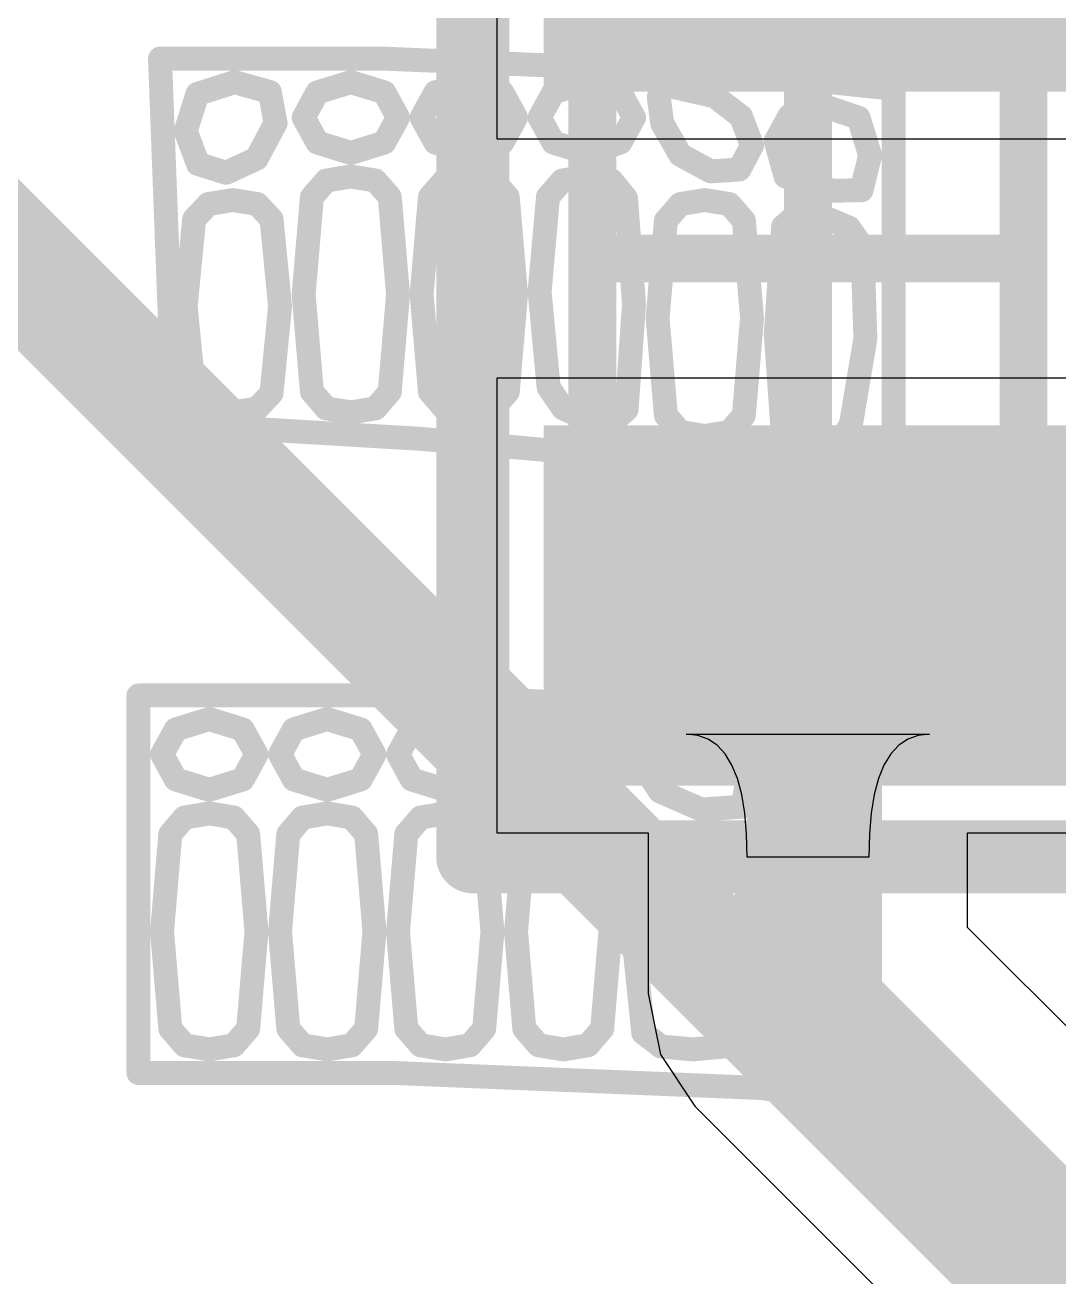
# Model space of a CAD drawing. Header units: inches. Extents: x 1.37 to 4.6, y 1.74 to 5.29.
# Drawn here: x 2.9546 to 3.0396, y 3.1127 to 3.2157 of the extents above; entities that cross this region are included whole.
import ezdxf

# ---------------------------------------------------------------- set-up
doc = ezdxf.new("R2010")
doc.units = ezdxf.units.IN
doc.header["$MEASUREMENT"] = 0
for name, color, linetype in [('BottomLayer', 5, 'Continuous'), ('BottomOverlay', 54, 'Continuous'), ('Mechanical13', 56, 'Continuous'), ('Mechanical15', 56, 'Continuous'), ('TopLayer', 1, 'Continuous'), ('TopOverlay', 2, 'Continuous'), ('TopPaste', 8, 'Continuous'), ('TopSolder', 216, 'Continuous')]:
    doc.layers.add(name, color=color, linetype=linetype)

# ---------------------------------------------------------------- blocks, each defined once
blk = doc.blocks.new('_________0603_73')
at = {"layer": 'TopLayer'}
for points in [[(-0.03937, -0.01772), (-0.03937, 0.01772), (-0.01772, 0.01772), (-0.01772, -0.01772)], [(0.01772, -0.01772), (0.01772, 0.01772), (0.03937, 0.01772), (0.03937, -0.01772)]]:
    blk.add_hatch(color=1, dxfattribs=at).paths.add_polyline_path(points)
at = {"layer": 'TopPaste'}
for points in [[(-0.03937, -0.01772), (-0.03937, 0.01772), (-0.01772, 0.01772), (-0.01772, -0.01772)], [(0.01772, -0.01772), (0.01772, 0.01772), (0.03937, 0.01772), (0.03937, -0.01772)]]:
    blk.add_hatch(color=8, dxfattribs=at).paths.add_polyline_path(points)
at = {"layer": 'TopSolder'}
for points in [[(-0.04337, -0.02172), (-0.04337, 0.02172), (-0.01372, 0.02172), (-0.01372, -0.02172)], [(0.01372, -0.02172), (0.01372, 0.02172), (0.04337, 0.02172), (0.04337, -0.02172)]]:
    blk.add_hatch(color=216, dxfattribs=at).paths.add_polyline_path(points)
at = {"layer": 'Mechanical13', "const_width": 0.00394}
for points in [[(-0.0315, 0.01772), (-0.0315, -0.01772)], [(-0.0315, 0.01772), (0.0315, 0.01772)], [(-0.0315, -0.01772), (0.0315, -0.01772)]]:
    blk.add_lwpolyline(points, dxfattribs=at)
at = {"layer": 'Mechanical13', "const_width": 0.00197}
for points in [[(-0.03248, 0.01772, 1), (-0.03051, 0.01772, 1)], [(-0.03248, 0.01772, 1), (-0.03051, 0.01772, 1)], [(-0.03248, -0.01772, 1), (-0.03051, -0.01772, 1)], [(-0.03248, -0.01772, 1), (-0.03051, -0.01772, 1)]]:
    blk.add_lwpolyline(points, format="xyb", close=True, dxfattribs=at)
at = {"layer": 'Mechanical15'}
for points, const_width in [([(-0.04921, 0.02756), (-0.04921, -0.02756)], 0.00197), ([(-0.04921, 0.02756), (0.04921, 0.02756)], 0.00197), ([(0, 0.01772), (0, -0.01772)], 0.00394), ([(-0.01772, 0), (0.01772, 0)], 0.00394)]:
    blk.add_lwpolyline(points, dxfattribs=dict(at, const_width=const_width))
for points, const_width in [([(-0.0497, 0.02756, 1), (-0.04872, 0.02756, 1)], 0.000984), ([(-0.0497, 0.02756, 1), (-0.04872, 0.02756, 1)], 0.000984), ([(-0.00098, 0.01772, 1), (0.00098, 0.01772, 1)], 0.00197), ([(-0.0187, 0, 1), (-0.01673, 0, 1)], 0.00197), ([(0.01673, 0, 1), (0.0187, 0, 1)], 0.00197), ([(-0.00098, -0.01772, 1), (0.00098, -0.01772, 1)], 0.00197)]:
    blk.add_lwpolyline(points, format="xyb", close=True, dxfattribs=dict(at, const_width=const_width))
at = {"layer": 'TopOverlay', "const_width": 0.006}
for points in [[(-0.04921, 0.02756), (-0.04921, -0.027)], [(-0.04921, 0.02756), (0.049, 0.02756)]]:
    blk.add_lwpolyline(points, dxfattribs=at)
at = {"layer": 'TopOverlay', "const_width": 0.003}
blk.add_lwpolyline([(-0.05071, 0.02756, 1), (-0.04771, 0.02756, 1)], format="xyb", close=True, dxfattribs=at)
blk.add_lwpolyline([(-0.05071, 0.02756, 1), (-0.04771, 0.02756, 1)], format="xyb", close=True, dxfattribs=at)

msp = doc.modelspace()

# ---------------------------------------------------------------- linework, layer by layer
at = {"layer": 'BottomLayer', "const_width": 0.01}
msp.add_lwpolyline([(2.865, 3.285), (3.25977, 2.89023)], dxfattribs=at)
at = {"layer": 'BottomOverlay', "const_width": 0.00197}
for points in [[(2.96572, 3.2129), (2.96629, 3.19787)], [(2.96572, 3.2129), (2.98395, 3.2129)], [(2.98395, 3.2129), (3.01411, 3.21166)], [(3.01411, 3.21166), (3.02604, 3.21041)], [(2.9688, 3.20999), (2.97185, 3.21096)], [(2.97185, 3.21096), (2.97475, 3.21015)], [(2.97866, 3.21012), (2.98141, 3.21096)], [(2.98141, 3.21096), (2.98416, 3.21012)], [(2.98836, 3.21012), (2.99111, 3.21096)], [(2.99111, 3.21096), (2.99386, 3.21012)], [(2.99806, 3.21012), (3.00081, 3.21096)], [(3.00081, 3.21096), (3.00356, 3.21012)], [(3.00673, 3.20974), (3.00719, 3.21073)], [(3.00719, 3.21073), (3.01133, 3.20979)], [(3.02604, 3.19398), (3.02604, 3.21041)], [(2.96783, 3.20694), (2.9688, 3.20999)], [(2.97475, 3.21015), (2.97522, 3.20759)], [(2.97753, 3.20805), (2.97866, 3.21012)], [(2.98416, 3.21012), (2.98529, 3.20805)], [(2.98723, 3.20805), (2.98836, 3.21012)], [(2.99386, 3.21012), (2.99499, 3.20805)], [(2.99693, 3.20805), (2.99806, 3.21012)], [(3.00356, 3.21012), (3.00469, 3.20805)], [(3.00673, 3.20974), (3.007, 3.20759)], [(3.01133, 3.20979), (3.01349, 3.20812)], [(3.01747, 3.20818), (3.02022, 3.20902)], [(3.02022, 3.20902), (3.02315, 3.20803)], [(2.97366, 3.20466), (2.97522, 3.20759)], [(2.97753, 3.20805), (2.97866, 3.20599)], [(2.98416, 3.20599), (2.98529, 3.20805)], [(2.98723, 3.20805), (2.98836, 3.20599)], [(2.99386, 3.20599), (2.99499, 3.20805)], [(2.99693, 3.20805), (2.99806, 3.20599)], [(3.00356, 3.20599), (3.00469, 3.20805)], [(3.007, 3.20759), (3.00849, 3.20498)], [(3.01349, 3.20812), (3.01439, 3.20576)], [(3.01634, 3.20611), (3.01747, 3.20818)], [(3.02315, 3.20803), (3.0241, 3.20494)], [(2.96783, 3.20694), (2.96885, 3.20423)], [(2.97866, 3.20599), (2.98141, 3.20514)], [(2.98141, 3.20514), (2.98416, 3.20599)], [(2.98836, 3.20599), (2.99111, 3.20514)], [(2.99111, 3.20514), (2.99386, 3.20599)], [(2.99806, 3.20599), (3.00081, 3.20514)], [(3.00081, 3.20514), (3.00356, 3.20599)], [(3.01335, 3.20378), (3.01439, 3.20576)], [(3.01634, 3.20611), (3.01715, 3.2032)], [(2.96885, 3.20423), (2.97116, 3.20351)], [(2.97116, 3.20351), (2.97366, 3.20466)], [(3.00849, 3.20498), (3.011, 3.20362)], [(3.02339, 3.20207), (3.0241, 3.20494)], [(2.97939, 3.20287), (2.98141, 3.2032)], [(2.98141, 3.2032), (2.98344, 3.20287)], [(2.98909, 3.20287), (2.99111, 3.2032)], [(2.99111, 3.2032), (2.99314, 3.20287)], [(2.99879, 3.20287), (3.00081, 3.2032)], [(3.00081, 3.2032), (3.00285, 3.20286)], [(3.011, 3.20362), (3.01335, 3.20378)], [(3.01715, 3.2032), (3.02103, 3.20203)], [(2.97821, 3.20151), (2.97939, 3.20287)], [(2.98344, 3.20287), (2.98461, 3.20151)], [(2.98791, 3.20151), (2.98909, 3.20287)], [(2.99314, 3.20287), (2.99431, 3.20151)], [(2.99762, 3.20153), (2.99879, 3.20287)], [(3.00285, 3.20286), (3.00403, 3.20141)], [(2.96971, 3.20094), (2.97171, 3.20126)], [(2.97171, 3.20126), (2.97371, 3.20094)], [(2.97753, 3.1935), (2.97821, 3.20151)], [(2.98461, 3.20151), (2.98529, 3.1935)], [(2.98723, 3.1935), (2.98791, 3.20151)], [(2.99431, 3.20151), (2.99499, 3.1935)], [(2.99693, 3.19373), (2.99762, 3.20153)], [(3.00403, 3.20141), (3.00469, 3.19271)], [(3.00849, 3.20093), (3.01051, 3.20126)], [(3.01051, 3.20126), (3.01254, 3.20093)], [(3.02103, 3.20203), (3.02339, 3.20207)], [(2.96853, 3.19969), (2.96971, 3.20094)], [(2.97371, 3.20094), (2.97489, 3.19969)], [(3.00731, 3.19957), (3.00849, 3.20093)], [(3.01254, 3.20093), (3.01372, 3.19957)], [(3.01695, 3.19908), (3.01815, 3.20014)], [(3.01815, 3.20014), (3.02031, 3.19986)], [(2.96783, 3.19253), (2.96853, 3.19969)], [(2.97489, 3.19969), (2.97559, 3.19253)], [(3.00663, 3.19156), (3.00731, 3.19957)], [(3.01372, 3.19957), (3.01439, 3.19156)], [(3.01634, 3.19027), (3.01695, 3.19908)], [(3.02031, 3.19986), (3.02235, 3.199)], [(3.02235, 3.199), (3.02347, 3.1974)], [(2.96629, 3.19787), (2.96686, 3.18283)], [(3.02347, 3.1974), (3.02371, 3.18987)], [(3.02604, 3.17754), (3.02604, 3.19398)], [(2.97753, 3.1935), (2.97821, 3.1855)], [(2.98461, 3.1855), (2.98529, 3.1935)], [(2.98723, 3.1935), (2.98791, 3.1855)], [(2.99431, 3.1855), (2.99499, 3.1935)], [(2.99693, 3.19373), (2.99767, 3.18586)], [(2.96783, 3.19253), (2.96853, 3.18538)], [(2.97489, 3.18538), (2.97559, 3.19253)], [(3.00408, 3.18405), (3.00469, 3.19271)], [(3.00663, 3.19156), (3.00731, 3.18356)], [(3.01372, 3.18356), (3.01439, 3.19156)], [(3.01634, 3.19027), (3.01695, 3.18166)], [(3.02251, 3.18275), (3.02371, 3.18987)], [(2.99767, 3.18586), (2.99885, 3.18413)], [(2.96853, 3.18538), (2.96971, 3.18412)], [(2.97371, 3.18412), (2.97489, 3.18538)], [(2.97821, 3.1855), (2.97939, 3.18413)], [(2.98344, 3.18413), (2.98461, 3.1855)], [(2.98791, 3.1855), (2.98909, 3.18413)], [(2.99314, 3.18413), (2.99431, 3.1855)], [(2.96971, 3.18412), (2.97171, 3.1838)], [(2.97171, 3.1838), (2.97371, 3.18412)], [(2.97939, 3.18413), (2.98141, 3.1838)], [(2.98141, 3.1838), (2.98344, 3.18413)], [(2.98909, 3.18413), (2.99111, 3.1838)], [(2.99111, 3.1838), (2.99314, 3.18413)], [(2.99885, 3.18413), (3.00081, 3.18324)], [(3.00291, 3.18299), (3.00408, 3.18405)], [(2.96686, 3.18283), (2.98723, 3.18162)], [(3.00081, 3.18324), (3.00291, 3.18299)], [(3.00731, 3.18356), (3.00849, 3.18219)], [(3.01254, 3.18219), (3.01372, 3.18356)], [(3.02136, 3.18104), (3.02251, 3.18275)], [(2.98723, 3.18162), (3.01682, 3.17897)], [(3.00849, 3.18219), (3.01051, 3.18186)], [(3.01051, 3.18186), (3.01254, 3.18219)], [(3.01695, 3.18166), (3.01798, 3.18033)], [(3.01973, 3.18028), (3.02136, 3.18104)], [(3.01798, 3.18033), (3.01973, 3.18028)], [(3.01682, 3.17897), (3.02604, 3.17754)], [(2.96395, 3.14499), (2.96395, 3.16052)], [(2.96395, 3.16052), (2.98502, 3.16052)], [(2.98502, 3.16052), (3.01509, 3.15928)], [(3.01509, 3.15928), (3.0241, 3.15805)], [(2.96702, 3.15773), (2.96977, 3.15858)], [(2.96977, 3.15858), (2.97252, 3.15773)], [(2.97672, 3.15773), (2.97947, 3.15858)], [(2.97947, 3.15858), (2.98222, 3.15773)], [(2.98642, 3.15773), (2.98917, 3.15858)], [(2.98917, 3.15858), (2.99192, 3.15773)], [(2.99612, 3.15773), (2.99887, 3.15858)], [(2.99887, 3.15858), (3.00162, 3.15773)], [(3.00503, 3.15534), (3.00544, 3.15801)], [(3.00544, 3.15801), (3.00887, 3.15825)], [(3.00887, 3.15825), (3.01227, 3.15676)], [(3.0241, 3.14253), (3.0241, 3.15805)], [(2.96589, 3.15567), (2.96702, 3.15773)], [(2.97252, 3.15773), (2.97365, 3.15567)], [(2.97559, 3.15567), (2.97672, 3.15773)], [(2.98222, 3.15773), (2.98335, 3.15567)], [(2.98529, 3.15567), (2.98642, 3.15773)], [(2.99192, 3.15773), (2.99305, 3.15567)], [(2.99499, 3.15567), (2.99612, 3.15773)], [(3.00162, 3.15773), (3.00275, 3.15567)], [(3.01227, 3.15676), (3.01406, 3.15405)], [(3.01634, 3.15373), (3.01719, 3.15578)], [(3.01719, 3.15578), (3.01925, 3.15664)], [(3.01925, 3.15664), (3.0213, 3.15578)], [(3.0213, 3.15578), (3.02216, 3.15373)], [(2.96589, 3.15567), (2.96702, 3.15361)], [(2.97252, 3.15361), (2.97365, 3.15567)], [(2.97559, 3.15567), (2.97672, 3.15361)], [(2.98222, 3.15361), (2.98335, 3.15567)], [(2.98529, 3.15567), (2.98642, 3.15361)], [(2.99192, 3.15361), (2.99305, 3.15567)], [(2.99499, 3.15567), (2.99612, 3.15361)], [(3.00162, 3.15361), (3.00275, 3.15567)], [(3.00503, 3.15534), (3.00682, 3.15263)], [(3.01365, 3.15138), (3.01406, 3.15405)], [(3.01634, 3.15373), (3.01719, 3.15167)], [(3.0213, 3.15167), (3.02216, 3.15373)], [(2.96702, 3.15361), (2.96977, 3.15276)], [(2.96977, 3.15276), (2.97252, 3.15361)], [(2.97672, 3.15361), (2.97947, 3.15276)], [(2.97947, 3.15276), (2.98222, 3.15361)], [(2.98642, 3.15361), (2.98917, 3.15276)], [(2.98917, 3.15276), (2.99192, 3.15361)], [(2.99612, 3.15361), (2.99887, 3.15276)], [(2.99887, 3.15276), (3.00162, 3.15361)], [(3.00682, 3.15263), (3.01022, 3.15114)], [(3.01719, 3.15167), (3.01925, 3.15082)], [(3.01925, 3.15082), (3.0213, 3.15167)], [(2.96774, 3.15048), (2.96977, 3.15082)], [(2.96977, 3.15082), (2.97179, 3.15048)], [(2.97744, 3.15048), (2.97947, 3.15082)], [(2.97947, 3.15082), (2.98149, 3.15048)], [(2.98715, 3.15048), (2.98917, 3.15082)], [(2.98917, 3.15082), (2.9912, 3.15048)], [(2.99685, 3.15048), (2.99887, 3.15082)], [(2.99887, 3.15082), (3.0009, 3.15048)], [(3.01022, 3.15114), (3.01365, 3.15138)], [(2.96657, 3.14912), (2.96774, 3.15048)], [(2.97179, 3.15048), (2.97297, 3.14912)], [(2.97627, 3.14912), (2.97744, 3.15048)], [(2.98149, 3.15048), (2.98267, 3.14912)], [(2.98597, 3.14912), (2.98715, 3.15048)], [(2.9912, 3.15048), (2.99237, 3.14912)], [(2.99567, 3.14912), (2.99685, 3.15048)], [(3.0009, 3.15048), (3.00207, 3.14912)], [(2.96589, 3.14111), (2.96657, 3.14912)], [(2.97297, 3.14912), (2.97365, 3.14111)], [(2.97559, 3.14111), (2.97627, 3.14912)], [(2.98267, 3.14912), (2.98335, 3.14111)], [(2.98529, 3.14111), (2.98597, 3.14912)], [(2.99237, 3.14912), (2.99305, 3.14111)], [(2.99499, 3.14111), (2.99567, 3.14912)], [(3.00207, 3.14912), (3.00275, 3.14111)], [(3.00545, 3.14752), (3.00691, 3.14864)], [(3.00691, 3.14864), (3.00954, 3.14888)], [(3.00954, 3.14888), (3.01218, 3.14864)], [(3.01218, 3.14864), (3.01364, 3.14752)], [(3.01786, 3.14839), (3.01925, 3.14888)], [(3.01925, 3.14888), (3.02063, 3.14839)], [(3.01697, 3.14677), (3.01786, 3.14839)], [(3.02063, 3.14839), (3.02153, 3.14677)], [(3.00469, 3.14014), (3.00545, 3.14752)], [(3.01364, 3.14752), (3.01439, 3.14014)], [(3.01634, 3.13917), (3.01697, 3.14677)], [(3.02153, 3.14677), (3.02216, 3.13917)], [(2.96395, 3.12947), (2.96395, 3.14499)], [(3.0241, 3.127), (3.0241, 3.14253)], [(2.96589, 3.14111), (2.96657, 3.13311)], [(2.97297, 3.13311), (2.97365, 3.14111)], [(2.97559, 3.14111), (2.97627, 3.13311)], [(2.98267, 3.13311), (2.98335, 3.14111)], [(2.98529, 3.14111), (2.98597, 3.13311)], [(2.99237, 3.13311), (2.99305, 3.14111)], [(2.99499, 3.14111), (2.99567, 3.13311)], [(3.00207, 3.13311), (3.00275, 3.14111)], [(3.00469, 3.14014), (3.00545, 3.13277)], [(3.01364, 3.13277), (3.01439, 3.14014)], [(3.01634, 3.13917), (3.01697, 3.13157)], [(3.02153, 3.13157), (3.02216, 3.13917)], [(2.96657, 3.13311), (2.96774, 3.13175)], [(2.97179, 3.13175), (2.97297, 3.13311)], [(2.97627, 3.13311), (2.97744, 3.13175)], [(2.98149, 3.13175), (2.98267, 3.13311)], [(2.98597, 3.13311), (2.98715, 3.13175)], [(2.9912, 3.13175), (2.99237, 3.13311)], [(2.99567, 3.13311), (2.99685, 3.13175)], [(3.0009, 3.13175), (3.00207, 3.13311)], [(3.00545, 3.13277), (3.00691, 3.13165)], [(3.01218, 3.13165), (3.01364, 3.13277)], [(2.96774, 3.13175), (2.96977, 3.13141)], [(2.96977, 3.13141), (2.97179, 3.13175)], [(2.97744, 3.13175), (2.97947, 3.13141)], [(2.97947, 3.13141), (2.98149, 3.13175)], [(2.98715, 3.13175), (2.98917, 3.13141)], [(2.98917, 3.13141), (2.9912, 3.13175)], [(2.99685, 3.13175), (2.99887, 3.13141)], [(2.99887, 3.13141), (3.0009, 3.13175)], [(3.00691, 3.13165), (3.00954, 3.13141)], [(3.00954, 3.13141), (3.01218, 3.13165)], [(3.01697, 3.13157), (3.01786, 3.12996)], [(3.02063, 3.12996), (3.02153, 3.13157)], [(2.96395, 3.12947), (2.98502, 3.12947)], [(2.98502, 3.12947), (3.01509, 3.12824)], [(3.01786, 3.12996), (3.01925, 3.12947)], [(3.01925, 3.12947), (3.02063, 3.12996)], [(3.01509, 3.12824), (3.0241, 3.127)]]:
    msp.add_lwpolyline(points, dxfattribs=at)
at = {"layer": 'BottomOverlay', "const_width": 0.000984}
for points in [[(2.96523, 3.2129, 1), (2.96622, 3.2129, 1)], [(2.96523, 3.2129, 1), (2.96622, 3.2129, 1)], [(2.98346, 3.2129, 1), (2.98445, 3.2129, 1)], [(2.98346, 3.2129, 1), (2.98445, 3.2129, 1)], [(3.01362, 3.21166, 1), (3.0146, 3.21166, 1)], [(3.01362, 3.21166, 1), (3.0146, 3.21166, 1)], [(2.97136, 3.21096, 1), (2.97234, 3.21096, 1)], [(2.97136, 3.21096, 1), (2.97234, 3.21096, 1)], [(2.98092, 3.21096, 1), (2.9819, 3.21096, 1)], [(2.98092, 3.21096, 1), (2.9819, 3.21096, 1)], [(2.99062, 3.21096, 1), (2.9916, 3.21096, 1)], [(2.99062, 3.21096, 1), (2.9916, 3.21096, 1)], [(3.00032, 3.21096, 1), (3.00131, 3.21096, 1)], [(3.00032, 3.21096, 1), (3.00131, 3.21096, 1)], [(3.00669, 3.21073, 1), (3.00768, 3.21073, 1)], [(3.00669, 3.21073, 1), (3.00768, 3.21073, 1)], [(3.02554, 3.21041, 1), (3.02653, 3.21041, 1)], [(3.02554, 3.21041, 1), (3.02653, 3.21041, 1)], [(2.96831, 3.20999, 1), (2.96929, 3.20999, 1)], [(2.96831, 3.20999, 1), (2.96929, 3.20999, 1)], [(2.97425, 3.21015, 1), (2.97524, 3.21015, 1)], [(2.97425, 3.21015, 1), (2.97524, 3.21015, 1)], [(2.97817, 3.21012, 1), (2.97915, 3.21012, 1)], [(2.97817, 3.21012, 1), (2.97915, 3.21012, 1)], [(2.98367, 3.21012, 1), (2.98465, 3.21012, 1)], [(2.98367, 3.21012, 1), (2.98465, 3.21012, 1)], [(2.98787, 3.21012, 1), (2.98886, 3.21012, 1)], [(2.98787, 3.21012, 1), (2.98886, 3.21012, 1)], [(2.99337, 3.21012, 1), (2.99435, 3.21012, 1)], [(2.99337, 3.21012, 1), (2.99435, 3.21012, 1)], [(2.99757, 3.21012, 1), (2.99856, 3.21012, 1)], [(2.99757, 3.21012, 1), (2.99856, 3.21012, 1)], [(3.00307, 3.21012, 1), (3.00405, 3.21012, 1)], [(3.00307, 3.21012, 1), (3.00405, 3.21012, 1)], [(3.00624, 3.20974, 1), (3.00723, 3.20974, 1)], [(3.00624, 3.20974, 1), (3.00723, 3.20974, 1)], [(3.01083, 3.20979, 1), (3.01182, 3.20979, 1)], [(3.01083, 3.20979, 1), (3.01182, 3.20979, 1)], [(3.01972, 3.20902, 1), (3.02071, 3.20902, 1)], [(3.01972, 3.20902, 1), (3.02071, 3.20902, 1)], [(2.97473, 3.20759, 1), (2.97572, 3.20759, 1)], [(2.97473, 3.20759, 1), (2.97572, 3.20759, 1)], [(2.97704, 3.20805, 1), (2.97802, 3.20805, 1)], [(2.97704, 3.20805, 1), (2.97802, 3.20805, 1)], [(2.9848, 3.20805, 1), (2.98578, 3.20805, 1)], [(2.9848, 3.20805, 1), (2.98578, 3.20805, 1)], [(2.98674, 3.20805, 1), (2.98772, 3.20805, 1)], [(2.98674, 3.20805, 1), (2.98772, 3.20805, 1)], [(2.9945, 3.20805, 1), (2.99548, 3.20805, 1)], [(2.9945, 3.20805, 1), (2.99548, 3.20805, 1)], [(2.99644, 3.20805, 1), (2.99742, 3.20805, 1)], [(2.99644, 3.20805, 1), (2.99742, 3.20805, 1)], [(3.0042, 3.20805, 1), (3.00519, 3.20805, 1)], [(3.0042, 3.20805, 1), (3.00519, 3.20805, 1)], [(3.00651, 3.20759, 1), (3.00749, 3.20759, 1)], [(3.00651, 3.20759, 1), (3.00749, 3.20759, 1)], [(3.013, 3.20812, 1), (3.01399, 3.20812, 1)], [(3.013, 3.20812, 1), (3.01399, 3.20812, 1)], [(3.01697, 3.20818, 1), (3.01796, 3.20818, 1)], [(3.01697, 3.20818, 1), (3.01796, 3.20818, 1)], [(3.02266, 3.20803, 1), (3.02364, 3.20803, 1)], [(3.02266, 3.20803, 1), (3.02364, 3.20803, 1)], [(2.96734, 3.20694, 1), (2.96832, 3.20694, 1)], [(2.96734, 3.20694, 1), (2.96832, 3.20694, 1)], [(2.97817, 3.20599, 1), (2.97915, 3.20599, 1)], [(2.97817, 3.20599, 1), (2.97915, 3.20599, 1)], [(2.98367, 3.20599, 1), (2.98465, 3.20599, 1)], [(2.98367, 3.20599, 1), (2.98465, 3.20599, 1)], [(2.98787, 3.20599, 1), (2.98886, 3.20599, 1)], [(2.98787, 3.20599, 1), (2.98886, 3.20599, 1)], [(2.99337, 3.20599, 1), (2.99435, 3.20599, 1)], [(2.99337, 3.20599, 1), (2.99435, 3.20599, 1)], [(2.99757, 3.20599, 1), (2.99856, 3.20599, 1)], [(2.99757, 3.20599, 1), (2.99856, 3.20599, 1)], [(3.00307, 3.20599, 1), (3.00405, 3.20599, 1)], [(3.00307, 3.20599, 1), (3.00405, 3.20599, 1)], [(3.0139, 3.20576, 1), (3.01489, 3.20576, 1)], [(3.0139, 3.20576, 1), (3.01489, 3.20576, 1)], [(3.01584, 3.20611, 1), (3.01683, 3.20611, 1)], [(3.01584, 3.20611, 1), (3.01683, 3.20611, 1)], [(2.96835, 3.20423, 1), (2.96934, 3.20423, 1)], [(2.96835, 3.20423, 1), (2.96934, 3.20423, 1)], [(2.97317, 3.20466, 1), (2.97415, 3.20466, 1)], [(2.97317, 3.20466, 1), (2.97415, 3.20466, 1)], [(2.98092, 3.20514, 1), (2.9819, 3.20514, 1)], [(2.98092, 3.20514, 1), (2.9819, 3.20514, 1)], [(2.99062, 3.20514, 1), (2.9916, 3.20514, 1)], [(2.99062, 3.20514, 1), (2.9916, 3.20514, 1)], [(3.00032, 3.20514, 1), (3.00131, 3.20514, 1)], [(3.00032, 3.20514, 1), (3.00131, 3.20514, 1)], [(3.008, 3.20498, 1), (3.00899, 3.20498, 1)], [(3.008, 3.20498, 1), (3.00899, 3.20498, 1)], [(3.0236, 3.20494, 1), (3.02459, 3.20494, 1)], [(3.0236, 3.20494, 1), (3.02459, 3.20494, 1)], [(2.97067, 3.20351, 1), (2.97165, 3.20351, 1)], [(2.97067, 3.20351, 1), (2.97165, 3.20351, 1)], [(2.98092, 3.2032, 1), (2.9819, 3.2032, 1)], [(2.98092, 3.2032, 1), (2.9819, 3.2032, 1)], [(2.99062, 3.2032, 1), (2.9916, 3.2032, 1)], [(2.99062, 3.2032, 1), (2.9916, 3.2032, 1)], [(3.00032, 3.2032, 1), (3.00131, 3.2032, 1)], [(3.00032, 3.2032, 1), (3.00131, 3.2032, 1)], [(3.01051, 3.20362, 1), (3.01149, 3.20362, 1)], [(3.01051, 3.20362, 1), (3.01149, 3.20362, 1)], [(3.01286, 3.20378, 1), (3.01384, 3.20378, 1)], [(3.01286, 3.20378, 1), (3.01384, 3.20378, 1)], [(3.01665, 3.2032, 1), (3.01764, 3.2032, 1)], [(3.01665, 3.2032, 1), (3.01764, 3.2032, 1)], [(2.97889, 3.20287, 1), (2.97988, 3.20287, 1)], [(2.97889, 3.20287, 1), (2.97988, 3.20287, 1)], [(2.98294, 3.20287, 1), (2.98393, 3.20287, 1)], [(2.98294, 3.20287, 1), (2.98393, 3.20287, 1)], [(2.98859, 3.20287, 1), (2.98958, 3.20287, 1)], [(2.98859, 3.20287, 1), (2.98958, 3.20287, 1)], [(2.99264, 3.20287, 1), (2.99363, 3.20287, 1)], [(2.99264, 3.20287, 1), (2.99363, 3.20287, 1)], [(2.9983, 3.20287, 1), (2.99929, 3.20287, 1)], [(2.9983, 3.20287, 1), (2.99929, 3.20287, 1)], [(3.00236, 3.20286, 1), (3.00335, 3.20286, 1)], [(3.00236, 3.20286, 1), (3.00335, 3.20286, 1)], [(2.97122, 3.20126, 1), (2.9722, 3.20126, 1)], [(2.97122, 3.20126, 1), (2.9722, 3.20126, 1)], [(2.97772, 3.20151, 1), (2.9787, 3.20151, 1)], [(2.97772, 3.20151, 1), (2.9787, 3.20151, 1)], [(2.98412, 3.20151, 1), (2.9851, 3.20151, 1)], [(2.98412, 3.20151, 1), (2.9851, 3.20151, 1)], [(2.98742, 3.20151, 1), (2.9884, 3.20151, 1)], [(2.98742, 3.20151, 1), (2.9884, 3.20151, 1)], [(2.99382, 3.20151, 1), (2.9948, 3.20151, 1)], [(2.99382, 3.20151, 1), (2.9948, 3.20151, 1)], [(2.99712, 3.20153, 1), (2.99811, 3.20153, 1)], [(2.99712, 3.20153, 1), (2.99811, 3.20153, 1)], [(3.00354, 3.20141, 1), (3.00452, 3.20141, 1)], [(3.00354, 3.20141, 1), (3.00452, 3.20141, 1)], [(3.01002, 3.20126, 1), (3.01101, 3.20126, 1)], [(3.01002, 3.20126, 1), (3.01101, 3.20126, 1)], [(3.02053, 3.20203, 1), (3.02152, 3.20203, 1)], [(3.02053, 3.20203, 1), (3.02152, 3.20203, 1)], [(3.02289, 3.20207, 1), (3.02388, 3.20207, 1)], [(3.02289, 3.20207, 1), (3.02388, 3.20207, 1)], [(2.96922, 3.20094, 1), (2.9702, 3.20094, 1)], [(2.96922, 3.20094, 1), (2.9702, 3.20094, 1)], [(2.97322, 3.20094, 1), (2.9742, 3.20094, 1)], [(2.97322, 3.20094, 1), (2.9742, 3.20094, 1)], [(3.008, 3.20093, 1), (3.00898, 3.20093, 1)], [(3.008, 3.20093, 1), (3.00898, 3.20093, 1)], [(3.01205, 3.20093, 1), (3.01303, 3.20093, 1)], [(3.01205, 3.20093, 1), (3.01303, 3.20093, 1)], [(3.01766, 3.20014, 1), (3.01864, 3.20014, 1)], [(3.01766, 3.20014, 1), (3.01864, 3.20014, 1)], [(2.96804, 3.19969, 1), (2.96902, 3.19969, 1)], [(2.96804, 3.19969, 1), (2.96902, 3.19969, 1)], [(2.9744, 3.19969, 1), (2.97538, 3.19969, 1)], [(2.9744, 3.19969, 1), (2.97538, 3.19969, 1)], [(3.00682, 3.19957, 1), (3.00781, 3.19957, 1)], [(3.00682, 3.19957, 1), (3.00781, 3.19957, 1)], [(3.01322, 3.19957, 1), (3.01421, 3.19957, 1)], [(3.01322, 3.19957, 1), (3.01421, 3.19957, 1)], [(3.01646, 3.19908, 1), (3.01745, 3.19908, 1)], [(3.01646, 3.19908, 1), (3.01745, 3.19908, 1)], [(3.01982, 3.19986, 1), (3.0208, 3.19986, 1)], [(3.01982, 3.19986, 1), (3.0208, 3.19986, 1)], [(3.02185, 3.199, 1), (3.02284, 3.199, 1)], [(3.02185, 3.199, 1), (3.02284, 3.199, 1)], [(2.9658, 3.19787, 1), (2.96678, 3.19787, 1)], [(2.9658, 3.19787, 1), (2.96678, 3.19787, 1)], [(3.02298, 3.1974, 1), (3.02396, 3.1974, 1)], [(3.02298, 3.1974, 1), (3.02396, 3.1974, 1)], [(3.02554, 3.19398, 1), (3.02653, 3.19398, 1)], [(3.02554, 3.19398, 1), (3.02653, 3.19398, 1)], [(2.97704, 3.1935, 1), (2.97802, 3.1935, 1)], [(2.97704, 3.1935, 1), (2.97802, 3.1935, 1)], [(2.9848, 3.1935, 1), (2.98578, 3.1935, 1)], [(2.9848, 3.1935, 1), (2.98578, 3.1935, 1)], [(2.98674, 3.1935, 1), (2.98772, 3.1935, 1)], [(2.98674, 3.1935, 1), (2.98772, 3.1935, 1)], [(2.9945, 3.1935, 1), (2.99548, 3.1935, 1)], [(2.9945, 3.1935, 1), (2.99548, 3.1935, 1)], [(2.99644, 3.19373, 1), (2.99742, 3.19373, 1)], [(2.99644, 3.19373, 1), (2.99742, 3.19373, 1)], [(2.96734, 3.19253, 1), (2.96832, 3.19253, 1)], [(2.96734, 3.19253, 1), (2.96832, 3.19253, 1)], [(2.9751, 3.19253, 1), (2.97608, 3.19253, 1)], [(2.9751, 3.19253, 1), (2.97608, 3.19253, 1)], [(3.0042, 3.19271, 1), (3.00519, 3.19271, 1)], [(3.0042, 3.19271, 1), (3.00519, 3.19271, 1)], [(3.00614, 3.19156, 1), (3.00713, 3.19156, 1)], [(3.00614, 3.19156, 1), (3.00713, 3.19156, 1)], [(3.0139, 3.19156, 1), (3.01489, 3.19156, 1)], [(3.0139, 3.19156, 1), (3.01489, 3.19156, 1)], [(3.01584, 3.19027, 1), (3.01683, 3.19027, 1)], [(3.01584, 3.19027, 1), (3.01683, 3.19027, 1)], [(3.02321, 3.18987, 1), (3.0242, 3.18987, 1)], [(3.02321, 3.18987, 1), (3.0242, 3.18987, 1)], [(2.99718, 3.18586, 1), (2.99816, 3.18586, 1)], [(2.99718, 3.18586, 1), (2.99816, 3.18586, 1)], [(2.96804, 3.18538, 1), (2.96902, 3.18538, 1)], [(2.96804, 3.18538, 1), (2.96902, 3.18538, 1)], [(2.9744, 3.18538, 1), (2.97538, 3.18538, 1)], [(2.9744, 3.18538, 1), (2.97538, 3.18538, 1)], [(2.97772, 3.1855, 1), (2.9787, 3.1855, 1)], [(2.97772, 3.1855, 1), (2.9787, 3.1855, 1)], [(2.98412, 3.1855, 1), (2.9851, 3.1855, 1)], [(2.98412, 3.1855, 1), (2.9851, 3.1855, 1)], [(2.98742, 3.1855, 1), (2.9884, 3.1855, 1)], [(2.98742, 3.1855, 1), (2.9884, 3.1855, 1)], [(2.99382, 3.1855, 1), (2.9948, 3.1855, 1)], [(2.99382, 3.1855, 1), (2.9948, 3.1855, 1)], [(2.96922, 3.18412, 1), (2.9702, 3.18412, 1)], [(2.96922, 3.18412, 1), (2.9702, 3.18412, 1)], [(2.97122, 3.1838, 1), (2.9722, 3.1838, 1)], [(2.97122, 3.1838, 1), (2.9722, 3.1838, 1)], [(2.97322, 3.18412, 1), (2.9742, 3.18412, 1)], [(2.97322, 3.18412, 1), (2.9742, 3.18412, 1)], [(2.97889, 3.18413, 1), (2.97988, 3.18413, 1)], [(2.97889, 3.18413, 1), (2.97988, 3.18413, 1)], [(2.98092, 3.1838, 1), (2.9819, 3.1838, 1)], [(2.98092, 3.1838, 1), (2.9819, 3.1838, 1)], [(2.98294, 3.18413, 1), (2.98393, 3.18413, 1)], [(2.98294, 3.18413, 1), (2.98393, 3.18413, 1)], [(2.98859, 3.18413, 1), (2.98958, 3.18413, 1)], [(2.98859, 3.18413, 1), (2.98958, 3.18413, 1)], [(2.99062, 3.1838, 1), (2.9916, 3.1838, 1)], [(2.99062, 3.1838, 1), (2.9916, 3.1838, 1)], [(2.99264, 3.18413, 1), (2.99363, 3.18413, 1)], [(2.99264, 3.18413, 1), (2.99363, 3.18413, 1)], [(2.99836, 3.18413, 1), (2.99934, 3.18413, 1)], [(2.99836, 3.18413, 1), (2.99934, 3.18413, 1)], [(3.00358, 3.18405, 1), (3.00457, 3.18405, 1)], [(3.00358, 3.18405, 1), (3.00457, 3.18405, 1)], [(2.96637, 3.18283, 1), (2.96735, 3.18283, 1)], [(2.96637, 3.18283, 1), (2.96735, 3.18283, 1)], [(3.00032, 3.18324, 1), (3.00131, 3.18324, 1)], [(3.00032, 3.18324, 1), (3.00131, 3.18324, 1)], [(3.00242, 3.18299, 1), (3.0034, 3.18299, 1)], [(3.00242, 3.18299, 1), (3.0034, 3.18299, 1)], [(3.00682, 3.18356, 1), (3.00781, 3.18356, 1)], [(3.00682, 3.18356, 1), (3.00781, 3.18356, 1)], [(3.01322, 3.18356, 1), (3.01421, 3.18356, 1)], [(3.01322, 3.18356, 1), (3.01421, 3.18356, 1)], [(3.02202, 3.18275, 1), (3.023, 3.18275, 1)], [(3.02202, 3.18275, 1), (3.023, 3.18275, 1)], [(2.98674, 3.18162, 1), (2.98772, 3.18162, 1)], [(2.98674, 3.18162, 1), (2.98772, 3.18162, 1)], [(3.008, 3.18219, 1), (3.00898, 3.18219, 1)], [(3.008, 3.18219, 1), (3.00898, 3.18219, 1)], [(3.01002, 3.18186, 1), (3.01101, 3.18186, 1)], [(3.01002, 3.18186, 1), (3.01101, 3.18186, 1)], [(3.01205, 3.18219, 1), (3.01303, 3.18219, 1)], [(3.01205, 3.18219, 1), (3.01303, 3.18219, 1)], [(3.01645, 3.18166, 1), (3.01744, 3.18166, 1)], [(3.01645, 3.18166, 1), (3.01744, 3.18166, 1)], [(3.02087, 3.18104, 1), (3.02186, 3.18104, 1)], [(3.02087, 3.18104, 1), (3.02186, 3.18104, 1)], [(3.01749, 3.18033, 1), (3.01847, 3.18033, 1)], [(3.01749, 3.18033, 1), (3.01847, 3.18033, 1)], [(3.01924, 3.18028, 1), (3.02022, 3.18028, 1)], [(3.01924, 3.18028, 1), (3.02022, 3.18028, 1)], [(3.01633, 3.17897, 1), (3.01731, 3.17897, 1)], [(3.01633, 3.17897, 1), (3.01731, 3.17897, 1)], [(3.02554, 3.17754, 1), (3.02653, 3.17754, 1)], [(3.02554, 3.17754, 1), (3.02653, 3.17754, 1)], [(2.96346, 3.16052, 1), (2.96444, 3.16052, 1)], [(2.96346, 3.16052, 1), (2.96444, 3.16052, 1)], [(2.98453, 3.16052, 1), (2.98551, 3.16052, 1)], [(2.98453, 3.16052, 1), (2.98551, 3.16052, 1)], [(3.0146, 3.15928, 1), (3.01559, 3.15928, 1)], [(3.0146, 3.15928, 1), (3.01559, 3.15928, 1)], [(2.96928, 3.15858, 1), (2.97026, 3.15858, 1)], [(2.96928, 3.15858, 1), (2.97026, 3.15858, 1)], [(2.97898, 3.15858, 1), (2.97996, 3.15858, 1)], [(2.97898, 3.15858, 1), (2.97996, 3.15858, 1)], [(2.98868, 3.15858, 1), (2.98966, 3.15858, 1)], [(2.98868, 3.15858, 1), (2.98966, 3.15858, 1)], [(2.99838, 3.15858, 1), (2.99936, 3.15858, 1)], [(2.99838, 3.15858, 1), (2.99936, 3.15858, 1)], [(3.00495, 3.15801, 1), (3.00593, 3.15801, 1)], [(3.00495, 3.15801, 1), (3.00593, 3.15801, 1)], [(3.00838, 3.15825, 1), (3.00936, 3.15825, 1)], [(3.00838, 3.15825, 1), (3.00936, 3.15825, 1)], [(3.0236, 3.15805, 1), (3.02459, 3.15805, 1)], [(3.0236, 3.15805, 1), (3.02459, 3.15805, 1)], [(2.96653, 3.15773, 1), (2.96751, 3.15773, 1)], [(2.96653, 3.15773, 1), (2.96751, 3.15773, 1)], [(2.97203, 3.15773, 1), (2.97301, 3.15773, 1)], [(2.97203, 3.15773, 1), (2.97301, 3.15773, 1)], [(2.97623, 3.15773, 1), (2.97721, 3.15773, 1)], [(2.97623, 3.15773, 1), (2.97721, 3.15773, 1)], [(2.98173, 3.15773, 1), (2.98271, 3.15773, 1)], [(2.98173, 3.15773, 1), (2.98271, 3.15773, 1)], [(2.98593, 3.15773, 1), (2.98691, 3.15773, 1)], [(2.98593, 3.15773, 1), (2.98691, 3.15773, 1)], [(2.99143, 3.15773, 1), (2.99241, 3.15773, 1)], [(2.99143, 3.15773, 1), (2.99241, 3.15773, 1)], [(2.99563, 3.15773, 1), (2.99662, 3.15773, 1)], [(2.99563, 3.15773, 1), (2.99662, 3.15773, 1)], [(3.00113, 3.15773, 1), (3.00211, 3.15773, 1)], [(3.00113, 3.15773, 1), (3.00211, 3.15773, 1)], [(3.01177, 3.15676, 1), (3.01276, 3.15676, 1)], [(3.01177, 3.15676, 1), (3.01276, 3.15676, 1)], [(3.0167, 3.15578, 1), (3.01768, 3.15578, 1)], [(3.0167, 3.15578, 1), (3.01768, 3.15578, 1)], [(3.01875, 3.15664, 1), (3.01974, 3.15664, 1)], [(3.01875, 3.15664, 1), (3.01974, 3.15664, 1)], [(3.02081, 3.15578, 1), (3.02179, 3.15578, 1)], [(3.02081, 3.15578, 1), (3.02179, 3.15578, 1)], [(2.9654, 3.15567, 1), (2.96638, 3.15567, 1)], [(2.9654, 3.15567, 1), (2.96638, 3.15567, 1)], [(2.97316, 3.15567, 1), (2.97414, 3.15567, 1)], [(2.97316, 3.15567, 1), (2.97414, 3.15567, 1)], [(2.9751, 3.15567, 1), (2.97608, 3.15567, 1)], [(2.9751, 3.15567, 1), (2.97608, 3.15567, 1)], [(2.98286, 3.15567, 1), (2.98384, 3.15567, 1)], [(2.98286, 3.15567, 1), (2.98384, 3.15567, 1)], [(2.9848, 3.15567, 1), (2.98578, 3.15567, 1)], [(2.9848, 3.15567, 1), (2.98578, 3.15567, 1)], [(2.99256, 3.15567, 1), (2.99354, 3.15567, 1)], [(2.99256, 3.15567, 1), (2.99354, 3.15567, 1)], [(2.9945, 3.15567, 1), (2.99548, 3.15567, 1)], [(2.9945, 3.15567, 1), (2.99548, 3.15567, 1)], [(3.00226, 3.15567, 1), (3.00325, 3.15567, 1)], [(3.00226, 3.15567, 1), (3.00325, 3.15567, 1)], [(3.00453, 3.15534, 1), (3.00552, 3.15534, 1)], [(3.00453, 3.15534, 1), (3.00552, 3.15534, 1)], [(3.01357, 3.15405, 1), (3.01456, 3.15405, 1)], [(3.01357, 3.15405, 1), (3.01456, 3.15405, 1)], [(3.01584, 3.15373, 1), (3.01683, 3.15373, 1)], [(3.01584, 3.15373, 1), (3.01683, 3.15373, 1)], [(3.02166, 3.15373, 1), (3.02265, 3.15373, 1)], [(3.02166, 3.15373, 1), (3.02265, 3.15373, 1)], [(2.96653, 3.15361, 1), (2.96751, 3.15361, 1)], [(2.96653, 3.15361, 1), (2.96751, 3.15361, 1)], [(2.96928, 3.15276, 1), (2.97026, 3.15276, 1)], [(2.96928, 3.15276, 1), (2.97026, 3.15276, 1)], [(2.97203, 3.15361, 1), (2.97301, 3.15361, 1)], [(2.97203, 3.15361, 1), (2.97301, 3.15361, 1)], [(2.97623, 3.15361, 1), (2.97721, 3.15361, 1)], [(2.97623, 3.15361, 1), (2.97721, 3.15361, 1)], [(2.97898, 3.15276, 1), (2.97996, 3.15276, 1)], [(2.97898, 3.15276, 1), (2.97996, 3.15276, 1)], [(2.98173, 3.15361, 1), (2.98271, 3.15361, 1)], [(2.98173, 3.15361, 1), (2.98271, 3.15361, 1)], [(2.98593, 3.15361, 1), (2.98691, 3.15361, 1)], [(2.98593, 3.15361, 1), (2.98691, 3.15361, 1)], [(2.98868, 3.15276, 1), (2.98966, 3.15276, 1)], [(2.98868, 3.15276, 1), (2.98966, 3.15276, 1)], [(2.99143, 3.15361, 1), (2.99241, 3.15361, 1)], [(2.99143, 3.15361, 1), (2.99241, 3.15361, 1)], [(2.99563, 3.15361, 1), (2.99662, 3.15361, 1)], [(2.99563, 3.15361, 1), (2.99662, 3.15361, 1)], [(2.99838, 3.15276, 1), (2.99936, 3.15276, 1)], [(2.99838, 3.15276, 1), (2.99936, 3.15276, 1)], [(3.00113, 3.15361, 1), (3.00211, 3.15361, 1)], [(3.00113, 3.15361, 1), (3.00211, 3.15361, 1)], [(3.00633, 3.15263, 1), (3.00732, 3.15263, 1)], [(3.00633, 3.15263, 1), (3.00732, 3.15263, 1)], [(3.0167, 3.15167, 1), (3.01768, 3.15167, 1)], [(3.0167, 3.15167, 1), (3.01768, 3.15167, 1)], [(3.02081, 3.15167, 1), (3.02179, 3.15167, 1)], [(3.02081, 3.15167, 1), (3.02179, 3.15167, 1)], [(2.96928, 3.15082, 1), (2.97026, 3.15082, 1)], [(2.96928, 3.15082, 1), (2.97026, 3.15082, 1)], [(2.97898, 3.15082, 1), (2.97996, 3.15082, 1)], [(2.97898, 3.15082, 1), (2.97996, 3.15082, 1)], [(2.98868, 3.15082, 1), (2.98966, 3.15082, 1)], [(2.98868, 3.15082, 1), (2.98966, 3.15082, 1)], [(2.99838, 3.15082, 1), (2.99936, 3.15082, 1)], [(2.99838, 3.15082, 1), (2.99936, 3.15082, 1)], [(3.00973, 3.15114, 1), (3.01071, 3.15114, 1)], [(3.00973, 3.15114, 1), (3.01071, 3.15114, 1)], [(3.01316, 3.15138, 1), (3.01414, 3.15138, 1)], [(3.01316, 3.15138, 1), (3.01414, 3.15138, 1)], [(3.01875, 3.15082, 1), (3.01974, 3.15082, 1)], [(3.01875, 3.15082, 1), (3.01974, 3.15082, 1)], [(2.96725, 3.15048, 1), (2.96824, 3.15048, 1)], [(2.96725, 3.15048, 1), (2.96824, 3.15048, 1)], [(2.9713, 3.15048, 1), (2.97229, 3.15048, 1)], [(2.9713, 3.15048, 1), (2.97229, 3.15048, 1)], [(2.97695, 3.15048, 1), (2.97794, 3.15048, 1)], [(2.97695, 3.15048, 1), (2.97794, 3.15048, 1)], [(2.981, 3.15048, 1), (2.98199, 3.15048, 1)], [(2.981, 3.15048, 1), (2.98199, 3.15048, 1)], [(2.98665, 3.15048, 1), (2.98764, 3.15048, 1)], [(2.98665, 3.15048, 1), (2.98764, 3.15048, 1)], [(2.9907, 3.15048, 1), (2.99169, 3.15048, 1)], [(2.9907, 3.15048, 1), (2.99169, 3.15048, 1)], [(2.99636, 3.15048, 1), (2.99734, 3.15048, 1)], [(2.99636, 3.15048, 1), (2.99734, 3.15048, 1)], [(3.00041, 3.15048, 1), (3.00139, 3.15048, 1)], [(3.00041, 3.15048, 1), (3.00139, 3.15048, 1)], [(2.96608, 3.14912, 1), (2.96706, 3.14912, 1)], [(2.96608, 3.14912, 1), (2.96706, 3.14912, 1)], [(2.97248, 3.14912, 1), (2.97346, 3.14912, 1)], [(2.97248, 3.14912, 1), (2.97346, 3.14912, 1)], [(2.97578, 3.14912, 1), (2.97676, 3.14912, 1)], [(2.97578, 3.14912, 1), (2.97676, 3.14912, 1)], [(2.98218, 3.14912, 1), (2.98316, 3.14912, 1)], [(2.98218, 3.14912, 1), (2.98316, 3.14912, 1)], [(2.98548, 3.14912, 1), (2.98646, 3.14912, 1)], [(2.98548, 3.14912, 1), (2.98646, 3.14912, 1)], [(2.99188, 3.14912, 1), (2.99286, 3.14912, 1)], [(2.99188, 3.14912, 1), (2.99286, 3.14912, 1)], [(2.99518, 3.14912, 1), (2.99616, 3.14912, 1)], [(2.99518, 3.14912, 1), (2.99616, 3.14912, 1)], [(3.00158, 3.14912, 1), (3.00257, 3.14912, 1)], [(3.00158, 3.14912, 1), (3.00257, 3.14912, 1)], [(3.00641, 3.14864, 1), (3.0074, 3.14864, 1)], [(3.00641, 3.14864, 1), (3.0074, 3.14864, 1)], [(3.00905, 3.14888, 1), (3.01004, 3.14888, 1)], [(3.00905, 3.14888, 1), (3.01004, 3.14888, 1)], [(3.01169, 3.14864, 1), (3.01267, 3.14864, 1)], [(3.01169, 3.14864, 1), (3.01267, 3.14864, 1)], [(3.01875, 3.14888, 1), (3.01974, 3.14888, 1)], [(3.01875, 3.14888, 1), (3.01974, 3.14888, 1)], [(3.01737, 3.14839, 1), (3.01836, 3.14839, 1)], [(3.01737, 3.14839, 1), (3.01836, 3.14839, 1)], [(3.02014, 3.14839, 1), (3.02112, 3.14839, 1)], [(3.02014, 3.14839, 1), (3.02112, 3.14839, 1)], [(3.00496, 3.14752, 1), (3.00594, 3.14752, 1)], [(3.00496, 3.14752, 1), (3.00594, 3.14752, 1)], [(3.01315, 3.14752, 1), (3.01413, 3.14752, 1)], [(3.01315, 3.14752, 1), (3.01413, 3.14752, 1)], [(3.01647, 3.14677, 1), (3.01746, 3.14677, 1)], [(3.01647, 3.14677, 1), (3.01746, 3.14677, 1)], [(3.02103, 3.14677, 1), (3.02202, 3.14677, 1)], [(3.02103, 3.14677, 1), (3.02202, 3.14677, 1)], [(2.96346, 3.14499, 1), (2.96444, 3.14499, 1)], [(2.96346, 3.14499, 1), (2.96444, 3.14499, 1)], [(3.0236, 3.14253, 1), (3.02459, 3.14253, 1)], [(3.0236, 3.14253, 1), (3.02459, 3.14253, 1)], [(2.9654, 3.14111, 1), (2.96638, 3.14111, 1)], [(2.9654, 3.14111, 1), (2.96638, 3.14111, 1)], [(2.97316, 3.14111, 1), (2.97414, 3.14111, 1)], [(2.97316, 3.14111, 1), (2.97414, 3.14111, 1)], [(2.9751, 3.14111, 1), (2.97608, 3.14111, 1)], [(2.9751, 3.14111, 1), (2.97608, 3.14111, 1)], [(2.98286, 3.14111, 1), (2.98384, 3.14111, 1)], [(2.98286, 3.14111, 1), (2.98384, 3.14111, 1)], [(2.9848, 3.14111, 1), (2.98578, 3.14111, 1)], [(2.9848, 3.14111, 1), (2.98578, 3.14111, 1)], [(2.99256, 3.14111, 1), (2.99354, 3.14111, 1)], [(2.99256, 3.14111, 1), (2.99354, 3.14111, 1)], [(2.9945, 3.14111, 1), (2.99548, 3.14111, 1)], [(2.9945, 3.14111, 1), (2.99548, 3.14111, 1)], [(3.00226, 3.14111, 1), (3.00325, 3.14111, 1)], [(3.00226, 3.14111, 1), (3.00325, 3.14111, 1)], [(3.0042, 3.14014, 1), (3.00519, 3.14014, 1)], [(3.0042, 3.14014, 1), (3.00519, 3.14014, 1)], [(3.0139, 3.14014, 1), (3.01489, 3.14014, 1)], [(3.0139, 3.14014, 1), (3.01489, 3.14014, 1)], [(3.01584, 3.13917, 1), (3.01683, 3.13917, 1)], [(3.01584, 3.13917, 1), (3.01683, 3.13917, 1)], [(3.02166, 3.13917, 1), (3.02265, 3.13917, 1)], [(3.02166, 3.13917, 1), (3.02265, 3.13917, 1)], [(2.96608, 3.13311, 1), (2.96706, 3.13311, 1)], [(2.96608, 3.13311, 1), (2.96706, 3.13311, 1)], [(2.97248, 3.13311, 1), (2.97346, 3.13311, 1)], [(2.97248, 3.13311, 1), (2.97346, 3.13311, 1)], [(2.97578, 3.13311, 1), (2.97676, 3.13311, 1)], [(2.97578, 3.13311, 1), (2.97676, 3.13311, 1)], [(2.98218, 3.13311, 1), (2.98316, 3.13311, 1)], [(2.98218, 3.13311, 1), (2.98316, 3.13311, 1)], [(2.98548, 3.13311, 1), (2.98646, 3.13311, 1)], [(2.98548, 3.13311, 1), (2.98646, 3.13311, 1)], [(2.99188, 3.13311, 1), (2.99286, 3.13311, 1)], [(2.99188, 3.13311, 1), (2.99286, 3.13311, 1)], [(2.99518, 3.13311, 1), (2.99616, 3.13311, 1)], [(2.99518, 3.13311, 1), (2.99616, 3.13311, 1)], [(3.00158, 3.13311, 1), (3.00257, 3.13311, 1)], [(3.00158, 3.13311, 1), (3.00257, 3.13311, 1)], [(3.00496, 3.13277, 1), (3.00594, 3.13277, 1)], [(3.00496, 3.13277, 1), (3.00594, 3.13277, 1)], [(3.01315, 3.13277, 1), (3.01413, 3.13277, 1)], [(3.01315, 3.13277, 1), (3.01413, 3.13277, 1)], [(2.96725, 3.13175, 1), (2.96824, 3.13175, 1)], [(2.96725, 3.13175, 1), (2.96824, 3.13175, 1)], [(2.96928, 3.13141, 1), (2.97026, 3.13141, 1)], [(2.96928, 3.13141, 1), (2.97026, 3.13141, 1)], [(2.9713, 3.13175, 1), (2.97229, 3.13175, 1)], [(2.9713, 3.13175, 1), (2.97229, 3.13175, 1)], [(2.97695, 3.13175, 1), (2.97794, 3.13175, 1)], [(2.97695, 3.13175, 1), (2.97794, 3.13175, 1)], [(2.97898, 3.13141, 1), (2.97996, 3.13141, 1)], [(2.97898, 3.13141, 1), (2.97996, 3.13141, 1)], [(2.981, 3.13175, 1), (2.98199, 3.13175, 1)], [(2.981, 3.13175, 1), (2.98199, 3.13175, 1)], [(2.98665, 3.13175, 1), (2.98764, 3.13175, 1)], [(2.98665, 3.13175, 1), (2.98764, 3.13175, 1)], [(2.98868, 3.13141, 1), (2.98966, 3.13141, 1)], [(2.98868, 3.13141, 1), (2.98966, 3.13141, 1)], [(2.9907, 3.13175, 1), (2.99169, 3.13175, 1)], [(2.9907, 3.13175, 1), (2.99169, 3.13175, 1)], [(2.99636, 3.13175, 1), (2.99734, 3.13175, 1)], [(2.99636, 3.13175, 1), (2.99734, 3.13175, 1)], [(2.99838, 3.13141, 1), (2.99936, 3.13141, 1)], [(2.99838, 3.13141, 1), (2.99936, 3.13141, 1)], [(3.00041, 3.13175, 1), (3.00139, 3.13175, 1)], [(3.00041, 3.13175, 1), (3.00139, 3.13175, 1)], [(3.00641, 3.13165, 1), (3.0074, 3.13165, 1)], [(3.00641, 3.13165, 1), (3.0074, 3.13165, 1)], [(3.00905, 3.13141, 1), (3.01004, 3.13141, 1)], [(3.00905, 3.13141, 1), (3.01004, 3.13141, 1)], [(3.01169, 3.13165, 1), (3.01267, 3.13165, 1)], [(3.01169, 3.13165, 1), (3.01267, 3.13165, 1)], [(3.01647, 3.13157, 1), (3.01746, 3.13157, 1)], [(3.01647, 3.13157, 1), (3.01746, 3.13157, 1)], [(3.02103, 3.13157, 1), (3.02202, 3.13157, 1)], [(3.02103, 3.13157, 1), (3.02202, 3.13157, 1)], [(2.96346, 3.12947, 1), (2.96444, 3.12947, 1)], [(2.96346, 3.12947, 1), (2.96444, 3.12947, 1)], [(2.98453, 3.12947, 1), (2.98551, 3.12947, 1)], [(2.98453, 3.12947, 1), (2.98551, 3.12947, 1)], [(3.01737, 3.12996, 1), (3.01836, 3.12996, 1)], [(3.01737, 3.12996, 1), (3.01836, 3.12996, 1)], [(3.01875, 3.12947, 1), (3.01974, 3.12947, 1)], [(3.01875, 3.12947, 1), (3.01974, 3.12947, 1)], [(3.02014, 3.12996, 1), (3.02112, 3.12996, 1)], [(3.02014, 3.12996, 1), (3.02112, 3.12996, 1)], [(3.0146, 3.12824, 1), (3.01559, 3.12824, 1)], [(3.0146, 3.12824, 1), (3.01559, 3.12824, 1)], [(3.0236, 3.127, 1), (3.02459, 3.127, 1)], [(3.0236, 3.127, 1), (3.02459, 3.127, 1)]]:
    msp.add_lwpolyline(points, format="xyb", close=True, dxfattribs=at)
at = {"layer": 'TopLayer'}
for p, q in [((2.9934, 3.2437), (2.9934, 3.2063)), ((2.9934, 3.2063), (3.04458, 3.2063)), ((3.04458, 3.18661), (2.9934, 3.18661)), ((2.9934, 3.18661), (2.9934, 3.14921)), ((3.00994, 3.15722), (3.00899, 3.15733)), ((3.00899, 3.15733), (3.02899, 3.15733)), ((3.01079, 3.15692), (3.00994, 3.15722)), ((3.01154, 3.15641), (3.01079, 3.15692)), ((3.02719, 3.15692), (3.02644, 3.15641)), ((3.02804, 3.15722), (3.02719, 3.15692)), ((3.02899, 3.15733), (3.02804, 3.15722)), ((3.01219, 3.15571), (3.01154, 3.15641)), ((3.02644, 3.15641), (3.02579, 3.15571)), ((3.01274, 3.1548), (3.01219, 3.15571)), ((3.01319, 3.15368), (3.01274, 3.1548)), ((3.02524, 3.1548), (3.02479, 3.15368)), ((3.02579, 3.15571), (3.02524, 3.1548)), ((3.01354, 3.15237), (3.01319, 3.15368)), ((3.02479, 3.15368), (3.02444, 3.15237)), ((3.01379, 3.15085), (3.01354, 3.15237)), ((3.02444, 3.15237), (3.02419, 3.15085)), ((3.01394, 3.14913), (3.01379, 3.15085)), ((3.02419, 3.15085), (3.02404, 3.14913)), ((2.9934, 3.14921), (3.00586, 3.14921)), ((3.00586, 3.14921), (3.00586, 3.13601)), ((3.01399, 3.14721), (3.01394, 3.14913)), ((3.02404, 3.14913), (3.02399, 3.14721)), ((3.03211, 3.14145), (3.03211, 3.14921)), ((3.03211, 3.14921), (3.04458, 3.14921)), ((3.02399, 3.14721), (3.01399, 3.14721)), ((3.05544, 3.11813), (3.03211, 3.14145)), ((3.00586, 3.13601), (3.00686, 3.13099)), ((3.00686, 3.13099), (3.0097, 3.12673)), ((3.0097, 3.12673), (3.04072, 3.09572))]:
    msp.add_line(p, q, dxfattribs=at)
at = {"layer": 'TopLayer', "const_width": 0.01}
for points in [[(3.01899, 3.13601), (3.01899, 3.16791)], [(3.01899, 3.13601), (3.05, 3.105)]]:
    msp.add_lwpolyline(points, dxfattribs=at)
at = {"layer": 'TopLayer', "const_width": 0.005}
for points in [[(3.01649, 3.16791, 1), (3.02149, 3.16791, 1)], [(3.01649, 3.13601, 1), (3.02149, 3.13601, 1)], [(3.01649, 3.13601, 1), (3.02149, 3.13601, 1)]]:
    msp.add_lwpolyline(points, format="xyb", close=True, dxfattribs=at)

# ---------------------------------------------------------------- block references
at = {"rotation": 90}
msp.add_blockref('_________0603_73', (3.01899, 3.19646), dxfattribs=at)

doc.saveas('drawing.dxf')
